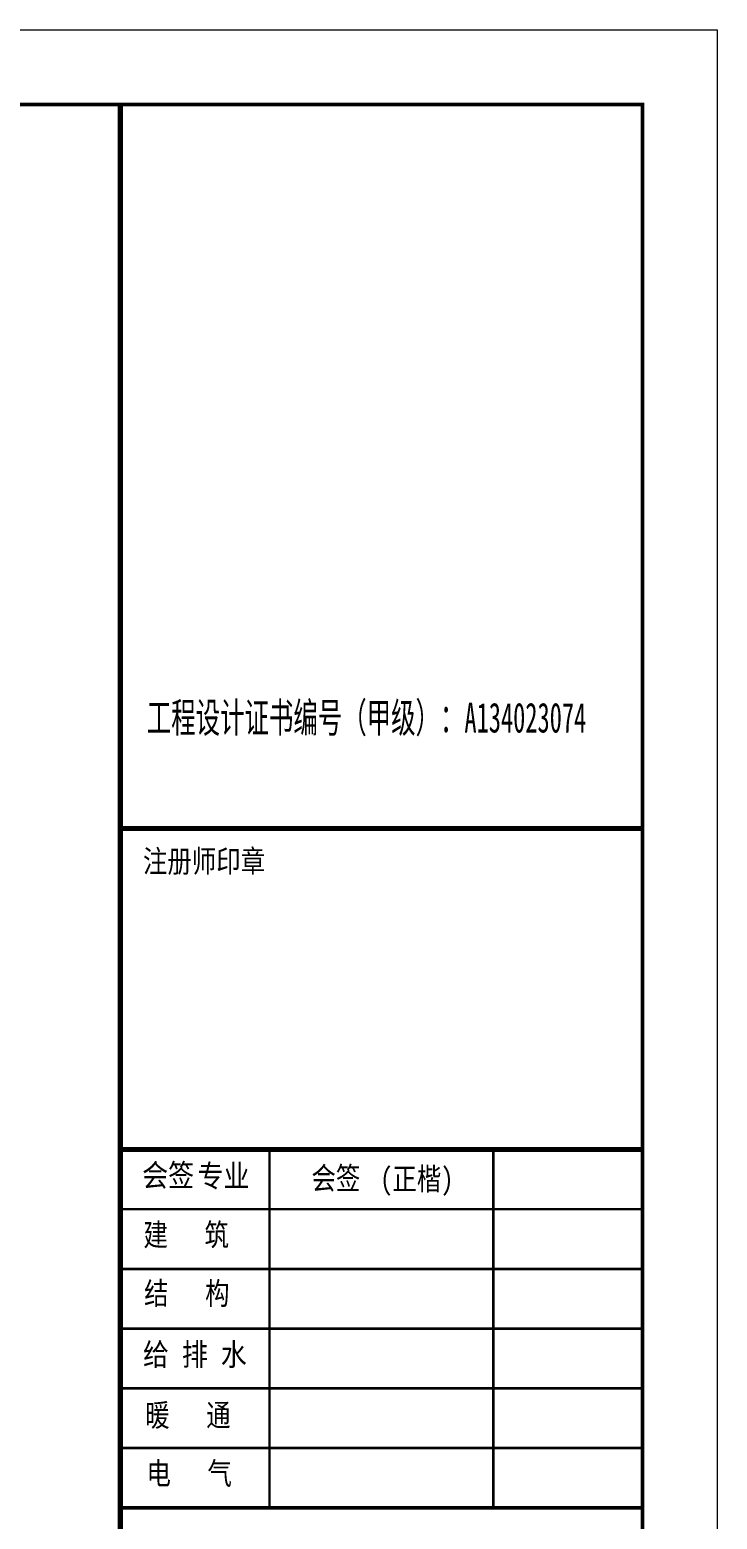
# Model space of a CAD drawing. Header units: millimetres. Extents: x 19781 to 898973, y -947928 to -267362.
# Drawn here: x 529457 to 543276, y -739495 to -709565 of the extents above; entities that cross this region are included whole.
import ezdxf

# ---------------------------------------------------------------- set-up
doc = ezdxf.new("R2010")
doc.units = ezdxf.units.MM
doc.header["$LTSCALE"] = 100
doc.layers.add('BORDER', color=7, linetype='Continuous', lineweight=18)
doc.layers.add('BZ_标准图框', color=7, linetype='Continuous', lineweight=18)
doc.styles.add('HT', font='', dxfattribs={"width": 0.8})
doc.styles.get('HT').set_extended_font_data('宋体')

msp = doc.modelspace()

# ---------------------------------------------------------------- linework, layer by layer
at = {"layer": 'BORDER'}
msp.add_lwpolyline([(431826, -772565), (431826, -709565), (543276, -709565), (543276, -772565)], close=True, dxfattribs=at)
msp.add_lwpolyline([(435576, -771065, 75, 75, 0), (435576, -711065, 75, 75, 0), (541776, -711065, 75, 75, 0), (541776, -771065, 75, 75, 0)], format="xyseb", close=True, dxfattribs=at)
at = {"layer": 'BZ_标准图框'}
for points in [[(531276, -771065, 105, 105, 0), (531276, -711065, 105, 105, 0)], [(531276, -725615, 105, 105, 0), (541776, -725615, 105, 105, 0)], [(531276, -732065, 105, 105, 0), (541776, -732065, 105, 105, 0)], [(534276, -732065, 52.5, 52.5, 0), (534276, -739265, 52.5, 52.5, 0)], [(538776, -732065, 52.5, 52.5, 0), (538776, -739265, 52.5, 52.5, 0)], [(541776, -733265, 52.5, 52.5, 0), (531276, -733265, 52.5, 52.5, 0)], [(541776, -734465, 52.5, 52.5, 0), (531276, -734465, 52.5, 52.5, 0)], [(541776, -735665, 52.5, 52.5, 0), (531276, -735665, 52.5, 52.5, 0)], [(541776, -736865, 52.5, 52.5, 0), (531276, -736865, 52.5, 52.5, 0)], [(541776, -738065, 52.5, 52.5, 0), (531276, -738065, 52.5, 52.5, 0)], [(541776, -739265, 75, 75, 0), (531276, -739265, 75, 75, 0)]]:
    msp.add_lwpolyline(points, format="xyseb", dxfattribs=at)

# ---------------------------------------------------------------- texts
at = {"layer": 'BZ_标准图框', "style": 'HT'}
for s, height, width, p in [('工程设计证书编号（甲级）：A134023074', 600, 0.6, (531810.58, -723687.2)), ('注册师印章', 450, 0.8, (531732.79, -726497.9)), ('会签', 450, 0.85, (531716.83, -732808.37)), ('专业', 450, 0.85, (532830.95, -732821.26)), ('会签', 450, 0.8, (535119.88, -732865.98)), ('(正楷)', 450, 0.8, (536501.1, -732879.98))]:
    msp.add_text(s, height=height, dxfattribs=dict(at, width=width)).set_placement(p)
at = {"layer": 'BZ_标准图框', "char_height": 450, "attachment_point": 7, "style": 'HT'}
for s, insert, width in [('建   筑', (531742.87, -734052.67), 2619), ('结   构', (531755.82, -735230.42), 2589), ('{\\W0.85;给 排 水}', (531733.34, -736459.45), 3190.6875), ('暖   通', (531777.31, -737680.71), 2598), ('电   气', (531802.6, -738847.54), 2523)]:
    msp.add_mtext(s, dxfattribs=dict(at, insert=insert, width=width))

doc.saveas('drawing.dxf')
